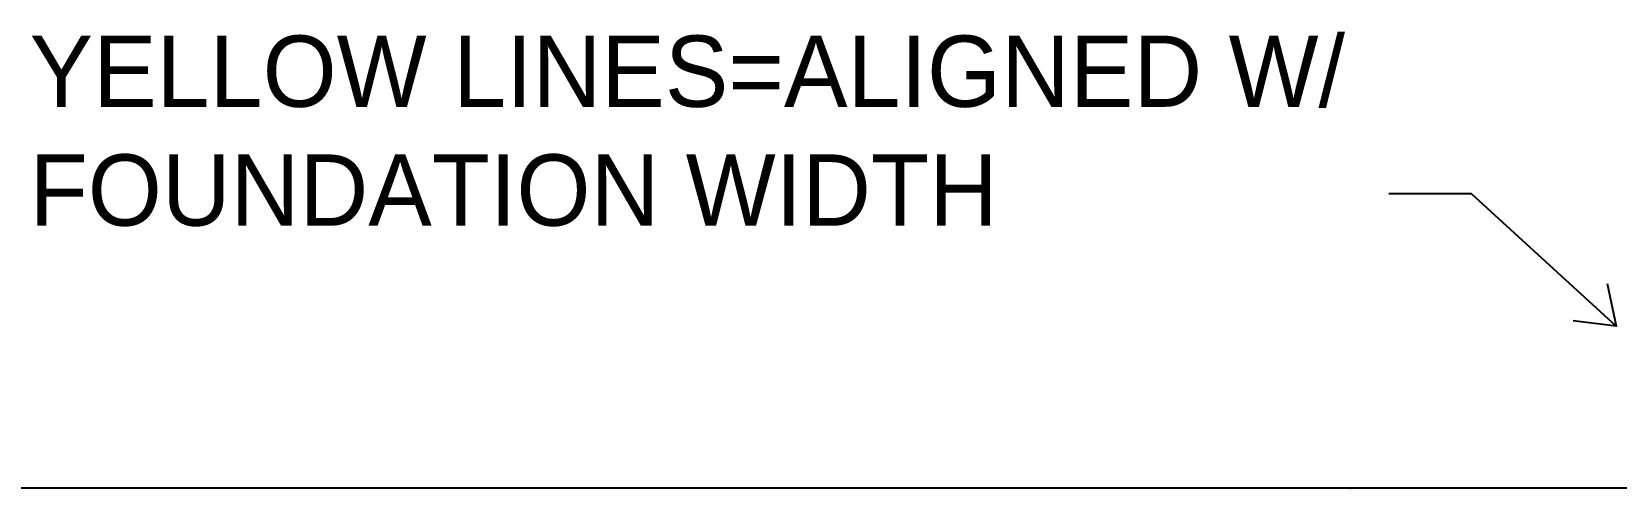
# Model space of a CAD drawing. Header units: feet. Extents: x -751 to 5579, y -2816 to 465.
# Drawn here: x -751 to 850, y 4 to 465 of the extents above; entities that cross this region are included whole.
import ezdxf

# ---------------------------------------------------------------- set-up
doc = ezdxf.new("R2010")
doc.units = ezdxf.units.FT
doc.header["$MEASUREMENT"] = 0
doc.layers.get('Defpoints').update_dxf_attribs({"color": 6})
doc.layers.add('01_Code', color=2, linetype='Continuous')
doc.layers.add('01_Point', color=7, linetype='Continuous')
doc.dimstyles.get("Standard").update_dxf_attribs({"dimtxt": 0.18, "dimasz": 0.18, "dimexe": 0.18, "dimexo": 0.0625, "dimgap": 0.09, "dimtad": 0, "dimtih": 1, "dimtoh": 1, "dimdec": 4, "dimzin": 0, "dimdsep": 46, "dimtxsty": 'Standard', "dimcen": 0.09, "dimadec": 0, "dimazin": 0, "dimtfac": 1, "dimtdec": 4, "dimtofl": 0, "dimtmove": 0, "dimatfit": 3, "dimfxl": 1, "dimtolj": 1, "dimtzin": 0, "dimarcsym": 0})

# ---------------------------------------------------------------- blocks, each defined once
blk = doc.blocks.new('XYZBLKS')
at = {"layer": '01_Point'}
blk.add_point((0, 0), dxfattribs=at)
at = {"layer": '01_Code'}
blk.add_attdef('DESC', (0, -1), '', height=0.2, dxfattribs=at)

msp = doc.modelspace()

# ---------------------------------------------------------------- linework, layer by layer
at = {"layer": 'Defpoints'}
for p in [(177.5, 4), (177.5, -1196)]:
    msp.add_xline(p, (-1, 0), dxfattribs=at)

# ---------------------------------------------------------------- block references
at = {"layer": '01_Code', "xscale": 0.08333333333333333, "yscale": 0.08333333333333333, "zscale": 0.08333333333333333}
msp.add_blockref('XYZBLKS', (581.9, 4), dxfattribs=at)

# ---------------------------------------------------------------- texts
at = {"layer": '01_Code', "insert": (-753.4, 461.2), "char_height": 72, "attachment_point": 1}
msp.add_mtext_dynamic_manual_height_columns('YELLOW LINES=ALIGNED W/ FOUNDATION WIDTH', width=1600.364, gutter_width=1, heights=[0], dxfattribs=at)

# ---------------------------------------------------------------- leaders
at = {"layer": '01_Code'}
msp.add_leader([(850.4, 167.6), (704.2, 301.3), (620.5, 301.3)], dimstyle='Standard', override={"dimasz": 36, "dimgap": 0.09, "dimtad": 0, "dimldrblk": 'Open90'}, dxfattribs=at)

doc.saveas('drawing.dxf')
